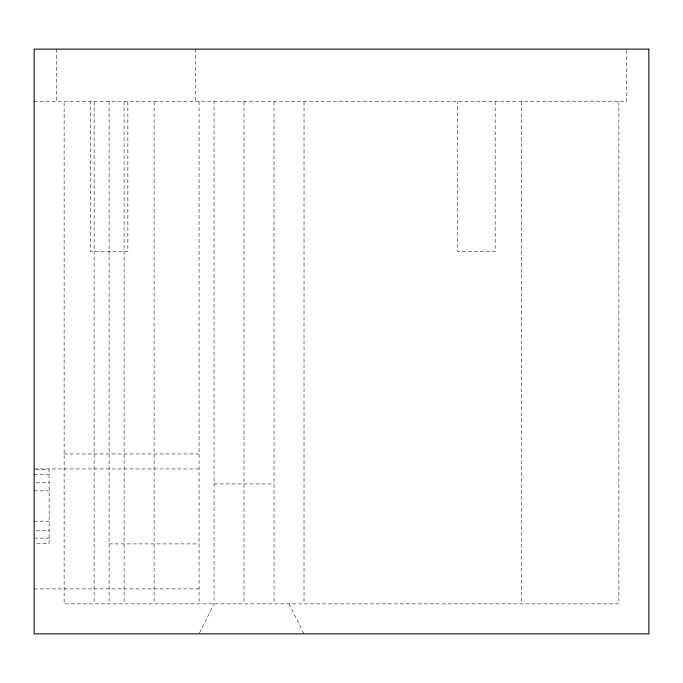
<?xml version="1.0" encoding="UTF-8"?>
<svg xmlns="http://www.w3.org/2000/svg" width="683" height="683" viewBox="0 0 683 683"><rect width="100%" height="100%" fill="white"/><g stroke="black" fill="none" stroke-linecap="round" stroke-linejoin="round"><path stroke-width="0.51" stroke-dasharray="3.42 2.56" d="M199.538 632.919L214.061 603.874L214.061 101.613M34.15 101.613L626.362 101.613L626.362 49.142M64.134 453.947L199.069 453.947M34.15 468.939L199.069 468.939M36.148 469.784L49.142 469.784L49.142 543.642L36.148 543.642M34.15 474.574L49.142 474.574M36.148 482.753L49.142 482.753M214.061 483.931L274.037 483.931M34.15 490.846L49.142 490.846M34.15 521.197L49.142 521.197M36.148 530.623L49.142 530.623M34.15 538.144L49.142 538.144M109.109 543.899L199.069 543.899M34.15 588.883L199.069 588.883M289.029 603.874L304.02 633.858M618.866 101.613L618.866 603.874L64.134 603.874L64.134 101.613M521.411 101.613L521.411 603.874M495.175 101.613L495.175 251.54L457.695 251.54L457.695 101.613M304.02 101.613L304.02 603.874M274.037 101.613L274.037 603.874M244.044 101.613L244.044 603.874M199.069 101.613L199.069 603.874M195.731 49.142L195.731 101.613M154.093 101.613L154.093 603.874M127.858 101.613L127.858 251.54L90.369 251.54L90.369 101.613M124.11 101.613L124.11 603.874M109.109 101.613L109.109 603.874M94.117 101.613L94.117 603.874M56.638 49.142L56.638 101.613"/><path stroke-width="1.02" d="M648.85 49.142L34.15 49.142L34.15 633.858L648.85 633.858L648.85 49.142"/></g></svg>
